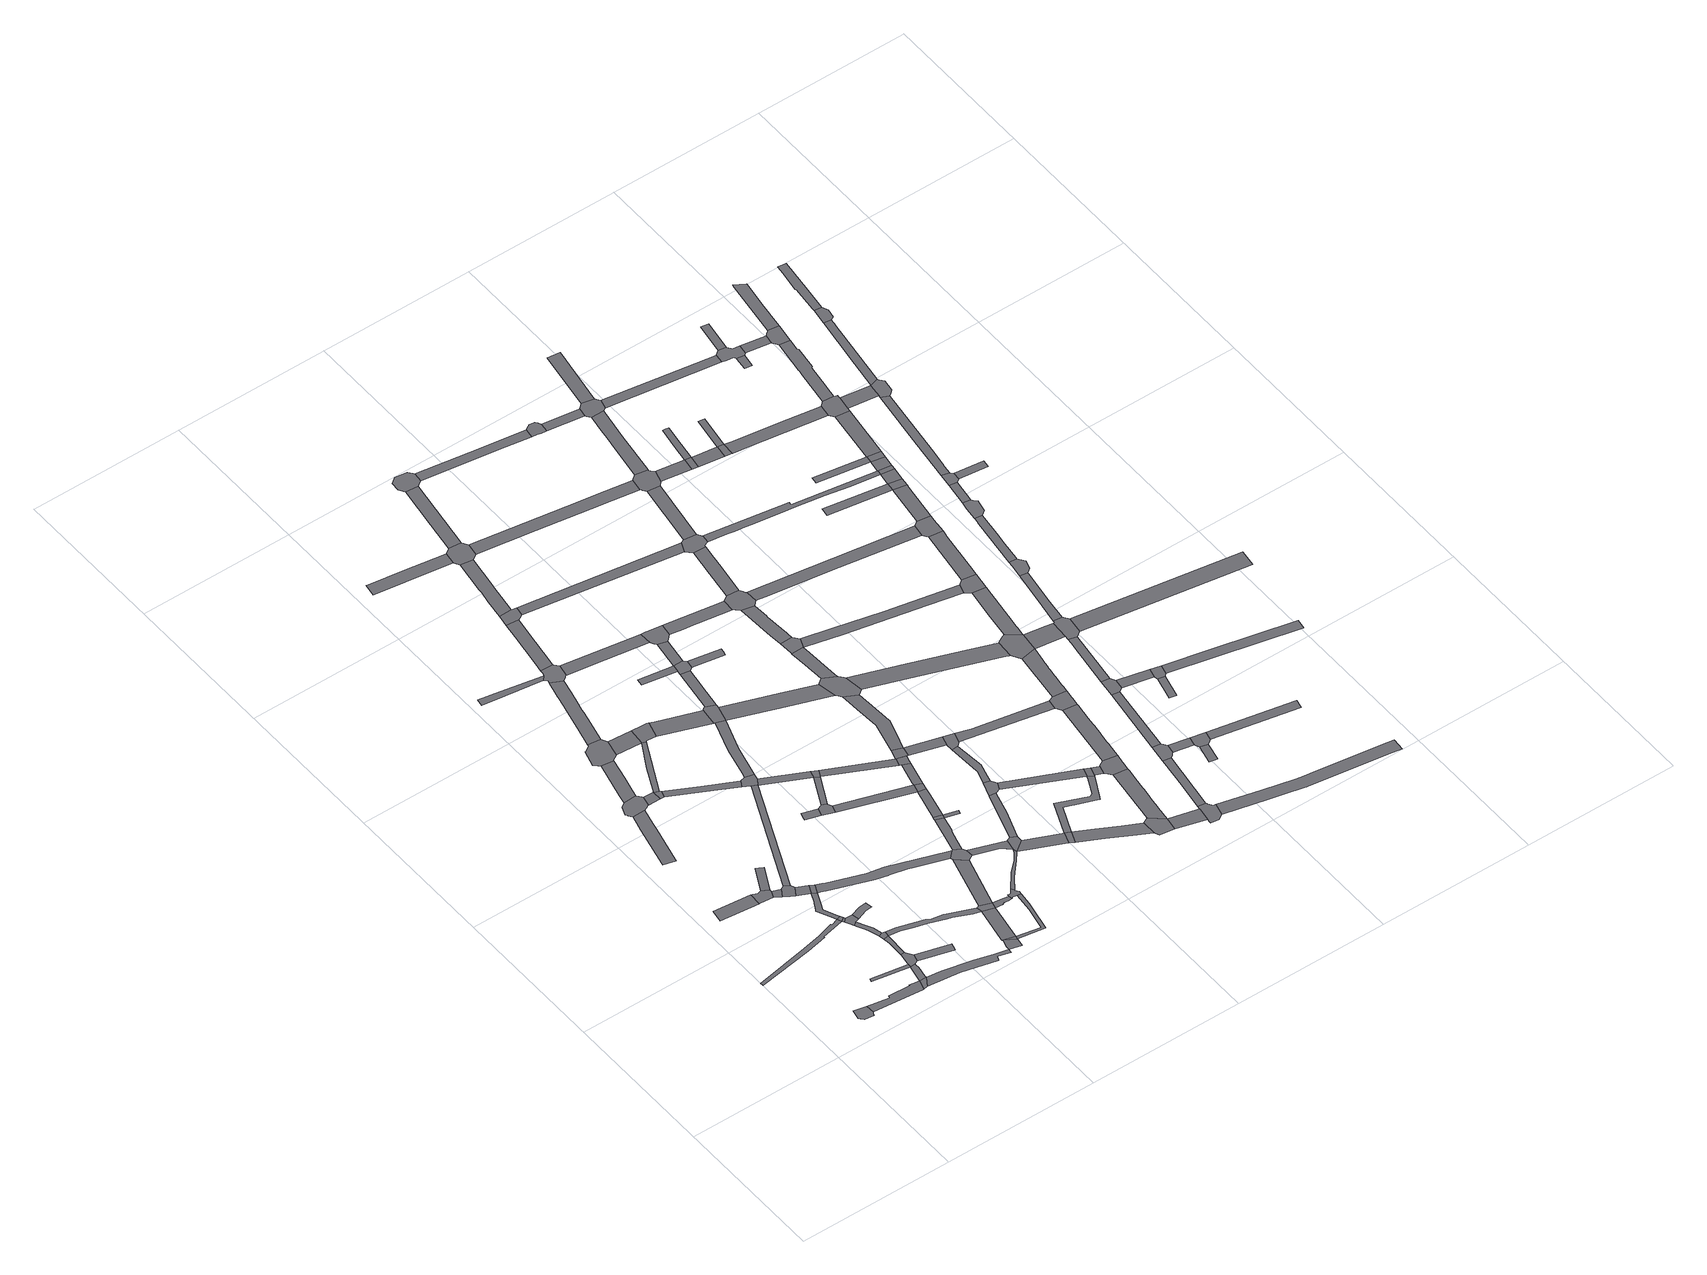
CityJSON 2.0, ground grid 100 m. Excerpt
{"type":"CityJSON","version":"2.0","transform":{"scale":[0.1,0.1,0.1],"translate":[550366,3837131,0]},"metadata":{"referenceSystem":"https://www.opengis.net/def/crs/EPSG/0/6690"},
"CityObjects":{
"road1":{"type":"Road","geometry":[{"type":"MultiSurface","lod":"1","boundaries":[[[0,1,2,3,4,5,6,7,8]]]}]},
"road2":{"type":"Road","attributes":{"RoadStructureAttribute.sectionType":"1"},"geometry":[{"type":"MultiSurface","lod":"1","boundaries":[[[9,10,11,12,13,14,15,16,17,18,19]]]}]},
"road3":{"type":"Road","attributes":{"RoadStructureAttribute.sectionType":"1"},"geometry":[{"type":"MultiSurface","lod":"1","boundaries":[[[20,21,22,23,8,7,24,25,26]]]}]},
"road4":{"type":"Road","attributes":{"RoadStructureAttribute.sectionType":"1"},"geometry":[{"type":"MultiSurface","lod":"1","boundaries":[[[27,28,29,30]]]}]},
"road5":{"type":"Road","geometry":[{"type":"MultiSurface","lod":"1","boundaries":[[[31,32,33,34,35,36]]]}]},
"road6":{"type":"Road","geometry":[{"type":"MultiSurface","lod":"1","boundaries":[[[26,25,37,38]]]}]},
"road7":{"type":"Road","attributes":{"RoadStructureAttribute.sectionType":"1"},"geometry":[{"type":"MultiSurface","lod":"1","boundaries":[[[39,40,41,42,43,44,45,46,47,48,49,50]]]}]},
"road8":{"type":"Road","geometry":[{"type":"MultiSurface","lod":"1","boundaries":[[[51,52,53,30,29,54,55,56,57,58]]]}]},
"road9":{"type":"Road","attributes":{"RoadStructureAttribute.sectionType":"1"},"geometry":[{"type":"MultiSurface","lod":"1","boundaries":[[[59,60,61,62,63,64,35,65,66,26,38]]]}]},
"road10":{"type":"Road","attributes":{"RoadStructureAttribute.sectionType":"1"},"geometry":[{"type":"MultiSurface","lod":"1","boundaries":[[[67,56,55,68,69]]]}]},
"road11":{"type":"Road","geometry":[{"type":"MultiSurface","lod":"1","boundaries":[[[70,71,72,73,74,75,76,36,35,64,77,78,79]]]}]},
"road12":{"type":"Road","geometry":[{"type":"MultiSurface","lod":"1","boundaries":[[[80,81,82,58,57]]]}]},
"road13":{"type":"Road","geometry":[{"type":"MultiSurface","lod":"1","boundaries":[[[83,84,85,69,68,86,87,88,89,90,91]]]}]},
"road14":{"type":"Road","geometry":[{"type":"MultiSurface","lod":"1","boundaries":[[[92,9,19,93]]]}]},
"road15":{"type":"Road","attributes":{"RoadStructureAttribute.sectionType":"1"},"geometry":[{"type":"MultiSurface","lod":"1","boundaries":[[[93,19,94,95]]]}]},
"road16":{"type":"Road","attributes":{"RoadStructureAttribute.sectionType":"1"},"geometry":[{"type":"MultiSurface","lod":"1","boundaries":[[[96,97,98,73,72]]]}]},
"road17":{"type":"Road","attributes":{"RoadStructureAttribute.sectionType":"1"},"geometry":[{"type":"MultiSurface","lod":"1","boundaries":[[[99,100,101,102,103,104,105,106,107,9,92,108,109,110,111,112,113,114,115,116]]]}]},
"road18":{"type":"Road","geometry":[{"type":"MultiSurface","lod":"1","boundaries":[[[117,118,119,120,121,122,123,43,42,124,125,126]]]}]},
"road19":{"type":"Road","geometry":[{"type":"MultiSurface","lod":"1","boundaries":[[[95,94,127,128,129,130,131]]]}]},
"road20":{"type":"Road","attributes":{"RoadStructureAttribute.sectionType":"1"},"geometry":[{"type":"MultiSurface","lod":"1","boundaries":[[[132,133,134,129,128,135,136,137,138,139]]]}]},
"road21":{"type":"Road","geometry":[{"type":"MultiSurface","lod":"1","boundaries":[[[139,138,140,97,96,141]]]}]},
"road22":{"type":"Road","attributes":{"RoadStructureAttribute.sectionType":"1"},"geometry":[{"type":"MultiSurface","lod":"1","boundaries":[[[142,88,87,143,99,144]]]}]},
"road23":{"type":"Road","geometry":[{"type":"MultiSurface","lod":"1","boundaries":[[[144,99,116,145]]]}]},
"road24":{"type":"Road","geometry":[{"type":"MultiSurface","lod":"1","boundaries":[[[146,147,148,79,78]]]}]},
"road25":{"type":"Road","attributes":{"RoadStructureAttribute.sectionType":"1"},"geometry":[{"type":"MultiSurface","lod":"1","boundaries":[[[149,150,151,38,37,152,153,154,155,156,157,158]]]}]},
"road26":{"type":"Road","geometry":[{"type":"MultiSurface","lod":"1","boundaries":[[[159,160,161,162,131,130]]]}]},
"road27":{"type":"Road","attributes":{"RoadStructureAttribute.sectionType":"1"},"geometry":[{"type":"MultiSurface","lod":"1","boundaries":[[[126,125,163,164,165]]]}]},
"road28":{"type":"Road","attributes":{"RoadStructureAttribute.sectionType":"1"},"geometry":[{"type":"MultiSurface","lod":"1","boundaries":[[[166,167,119,118,168,169,170,171]]]}]},
"road29":{"type":"Road","geometry":[{"type":"MultiSurface","lod":"1","boundaries":[[[165,164,172,173,174,175]]]}]},
"road30":{"type":"Road","geometry":[{"type":"MultiSurface","lod":"1","boundaries":[[[176,177,178,179,180,181,166,171,182,183,184,185,186,187]]]}]},
"road31":{"type":"Road","attributes":{"RoadStructureAttribute.sectionType":"1"},"geometry":[{"type":"MultiSurface","lod":"1","boundaries":[[[188,189,190,191,192,141,96,193,194,195,196,197,198,199,200,201]]]}]},
"road32":{"type":"Road","attributes":{"RoadStructureAttribute.sectionType":"1"},"geometry":[{"type":"MultiSurface","lod":"1","boundaries":[[[202,83,91,203]]]}]},
"road33":{"type":"Road","attributes":{"RoadStructureAttribute.sectionType":"1"},"geometry":[{"type":"MultiSurface","lod":"1","boundaries":[[[204,205,175,174,206]]]}]},
"road34":{"type":"Road","attributes":{"RoadStructureAttribute.sectionType":"1"},"geometry":[{"type":"MultiSurface","lod":"1","boundaries":[[[207,208,209,210,211,212,213]]]}]},
"road35":{"type":"Road","attributes":{"RoadStructureAttribute.sectionType":"1"},"geometry":[{"type":"MultiSurface","lod":"1","boundaries":[[[214,173,172,215,216,217]]]}]},
"road36":{"type":"Road","attributes":{"RoadStructureAttribute.sectionType":"1"},"geometry":[{"type":"MultiSurface","lod":"1","boundaries":[[[185,184,218,204,219]]]}]},
"road37":{"type":"Road","attributes":{"RoadStructureAttribute.sectionType":"1"},"geometry":[{"type":"MultiSurface","lod":"1","boundaries":[[[220,221,222,223,158,224,225,226]]]}]},
"road38":{"type":"Road","attributes":{"RoadStructureAttribute.sectionType":"1"},"geometry":[{"type":"MultiSurface","lod":"1","boundaries":[[[227,228,229,230,231,232,176,187,233,234,235,236,237,238]]]}]},
"road39":{"type":"Road","geometry":[{"type":"MultiSurface","lod":"1","boundaries":[[[220,226,239]]]}]},
"road40":{"type":"Road","attributes":{"RoadStructureAttribute.sectionType":"1"},"geometry":[{"type":"MultiSurface","lod":"1","boundaries":[[[240,241,242,243,244,145,116,245,246,247,248,249,250,251,252,253,254,255]]]}]},
"road41":{"type":"Road","attributes":{"RoadStructureAttribute.sectionType":"1"},"geometry":[{"type":"MultiSurface","lod":"1","boundaries":[[[200,256,257,258,220,239,259,260,261,262]]]}]},
"road42":{"type":"Road","geometry":[{"type":"MultiSurface","lod":"1","boundaries":[[[263,264,219,204,206,265,266,267,268]]]}]},
"road43":{"type":"Road","geometry":[{"type":"MultiSurface","lod":"1","boundaries":[[[269,270,201,200,262,271]]]}]},
"road44":{"type":"Road","geometry":[{"type":"MultiSurface","lod":"1","boundaries":[[[272,217,216,273,202,203,274,275,276]]]}]},
"road45":{"type":"Road","geometry":[{"type":"MultiSurface","lod":"1","boundaries":[[[277,278,279,280,281]]]}]},
"road46":{"type":"Road","geometry":[{"type":"MultiSurface","lod":"1","boundaries":[[[282,283,284,213,212,285,286,287,227,238,288,289,290,291,292,293,294]]]}]},
"road47":{"type":"Road","attributes":{"RoadStructureAttribute.sectionType":"1"},"geometry":[{"type":"MultiSurface","lod":"1","boundaries":[[[295,296,297,239,226,298,299,300,301]]]}]},
"road48":{"type":"Road","geometry":[{"type":"MultiSurface","lod":"1","boundaries":[[[302,303,281,280,304,305,306,307]]]}]},
"road49":{"type":"Road","attributes":{"RoadStructureAttribute.sectionType":"1"},"geometry":[{"type":"MultiSurface","lod":"1","boundaries":[[[308,271,262,309,310,311,312,313,314,315,316,317]]]}]},
"road50":{"type":"Road","attributes":{"RoadStructureAttribute.sectionType":"1"},"geometry":[{"type":"MultiSurface","lod":"1","boundaries":[[[318,319,320,269,271,321]]]}]},
"road51":{"type":"Road","attributes":{"RoadStructureAttribute.sectionType":"1"},"geometry":[{"type":"MultiSurface","lod":"1","boundaries":[[[322,323,324,282,294,325,326]]]}]},
"road52":{"type":"Road","attributes":{"RoadStructureAttribute.sectionType":"1"},"geometry":[{"type":"MultiSurface","lod":"1","boundaries":[[[327,268,267,328,329]]]}]},
"road53":{"type":"Road","attributes":{"RoadStructureAttribute.sectionType":"1"},"geometry":[{"type":"MultiSurface","lod":"1","boundaries":[[[275,274,330,331]]]}]},
"road54":{"type":"Road","attributes":{"RoadStructureAttribute.sectionType":"1"},"geometry":[{"type":"MultiSurface","lod":"1","boundaries":[[[332,333,334,272,276,335,336]]]}]},
"road55":{"type":"Road","geometry":[{"type":"MultiSurface","lod":"1","boundaries":[[[337,338,339,340,341,317,316,342,343,295,301,344,345,346]]]}]},
"road56":{"type":"Road","attributes":{"RoadStructureAttribute.sectionType":"1"},"geometry":[{"type":"MultiSurface","lod":"1","boundaries":[[[330,302,307,347]]]}]},
"road57":{"type":"Road","attributes":{"RoadStructureAttribute.sectionType":"1"},"geometry":[{"type":"MultiSurface","lod":"1","boundaries":[[[348,349,350,351,352,353,354,355]]]}]},
"road58":{"type":"Road","geometry":[{"type":"MultiSurface","lod":"1","boundaries":[[[356,357,358,255,254,318,321,359,360,361,362]]]}]},
"road59":{"type":"Road","geometry":[{"type":"MultiSurface","lod":"1","boundaries":[[[363,322,326,364,365,366,367,368]]]}]},
"road60":{"type":"Road","geometry":[{"type":"MultiSurface","lod":"1","boundaries":[[[331,330,347,369]]]}]},
"road61":{"type":"Road","attributes":{"RoadStructureAttribute.sectionType":"1"},"geometry":[{"type":"MultiSurface","lod":"1","boundaries":[[[305,304,370,371]]]}]},
"road62":{"type":"Road","geometry":[{"type":"MultiSurface","lod":"1","boundaries":[[[372,373,374,329,328,332,336,375,376,377]]]}]},
"road63":{"type":"Road","attributes":{"RoadStructureAttribute.sectionType":"1"},"geometry":[{"type":"MultiSurface","lod":"1","boundaries":[[[291,290,378,379,380]]]}]},
"road64":{"type":"Road","attributes":{"RoadStructureAttribute.sectionType":"1"},"geometry":[{"type":"MultiSurface","lod":"1","boundaries":[[[381,382,383,384,385,386,387,337,346,388,389,390,391,392]]]}]},
"road65":{"type":"Road","attributes":{"RoadStructureAttribute.sectionType":"1"},"geometry":[{"type":"MultiSurface","lod":"1","boundaries":[[[393,394,395,356,362,396,397,398,399,400]]]}]},
"road66":{"type":"Road","attributes":{"RoadStructureAttribute.sectionType":"1"},"geometry":[{"type":"MultiSurface","lod":"1","boundaries":[[[401,402,403,404,405,363,368,406,407,408,409,410]]]}]},
"road67":{"type":"Road","geometry":[{"type":"MultiSurface","lod":"1","boundaries":[[[411,412,413,414,415]]]}]},
"road68":{"type":"Road","attributes":{"RoadStructureAttribute.sectionType":"1"},"geometry":[{"type":"MultiSurface","lod":"1","boundaries":[[[416,361,360,417,381,418]]]}]},
"road69":{"type":"Road","geometry":[{"type":"MultiSurface","lod":"1","boundaries":[[[419,420,393,400,421]]]}]},
"road70":{"type":"Road","attributes":{"RoadStructureAttribute.sectionType":"1"},"geometry":[{"type":"MultiSurface","lod":"1","boundaries":[[[422,372,377,423,424,425]]]}]},
"road71":{"type":"Road","attributes":{"RoadStructureAttribute.sectionType":"1"},"geometry":[{"type":"MultiSurface","lod":"1","boundaries":[[[369,347,426,427,428]]]}]},
"road72":{"type":"Road","attributes":{"RoadStructureAttribute.sectionType":"1"},"geometry":[{"type":"MultiSurface","lod":"1","boundaries":[[[370,419,421,429,430]]]}]},
"road73":{"type":"Road","geometry":[{"type":"MultiSurface","lod":"1","boundaries":[[[431,432,421,400]]]}]},
"road74":{"type":"Road","geometry":[{"type":"MultiSurface","lod":"1","boundaries":[[[433,434,355,354,401,410,435,436,437]]]}]},
"road75":{"type":"Road","geometry":[{"type":"MultiSurface","lod":"1","boundaries":[[[438,418,381,392,439,440]]]}]},
"road76":{"type":"Road","geometry":[{"type":"MultiSurface","lod":"1","boundaries":[[[441,415,414,422,425,442,443]]]}]},
"road77":{"type":"Road","geometry":[{"type":"MultiSurface","lod":"1","boundaries":[[[371,370,430,444]]]}]},
"road78":{"type":"Road","attributes":{"RoadStructureAttribute.sectionType":"1"},"geometry":[{"type":"MultiSurface","lod":"1","boundaries":[[[445,415,441,446]]]}]},
"road79":{"type":"Road","attributes":{"RoadStructureAttribute.sectionType":"1"},"geometry":[{"type":"MultiSurface","lod":"1","boundaries":[[[447,448,439,392,449,450,451,452,453,454]]]}]},
"road80":{"type":"Road","attributes":{"RoadStructureAttribute.sectionType":"1"},"geometry":[{"type":"MultiSurface","lod":"1","boundaries":[[[455,456,375,336,457,458,459]]]}]},
"road81":{"type":"Road","attributes":{"RoadStructureAttribute.sectionType":"1"},"geometry":[{"type":"MultiSurface","lod":"1","boundaries":[[[460,461,371,444,462]]]}]},
"road82":{"type":"Road","geometry":[{"type":"MultiSurface","lod":"1","boundaries":[[[463,464,380,379,465,466,445,446,467,468,469]]]}]},
"road83":{"type":"Road","attributes":{"RoadStructureAttribute.sectionType":"1"},"geometry":[{"type":"MultiSurface","lod":"1","boundaries":[[[470,471,433,437,472]]]}]},
"road84":{"type":"Road","attributes":{"RoadStructureAttribute.sectionType":"1"},"geometry":[{"type":"MultiSurface","lod":"1","boundaries":[[[473,438,440,474,475,476]]]}]},
"road85":{"type":"Road","geometry":[{"type":"MultiSurface","lod":"1","boundaries":[[[477,478,479,443,442]]]}]},
"road86":{"type":"Road","geometry":[{"type":"MultiSurface","lod":"1","boundaries":[[[428,427,460,462,480,481]]]}]},
"road87":{"type":"Road","attributes":{"RoadStructureAttribute.sectionType":"1"},"geometry":[{"type":"MultiSurface","lod":"1","boundaries":[[[428,481,482]]]}]},
"road88":{"type":"Road","geometry":[{"type":"MultiSurface","lod":"1","boundaries":[[[483,428,482,484,485]]]}]},
"road89":{"type":"Road","geometry":[{"type":"MultiSurface","lod":"1","boundaries":[[[454,453,486,487,488,489]]]}]},
"road90":{"type":"Road","geometry":[{"type":"MultiSurface","lod":"1","boundaries":[[[490,491,492,493,494,470,472,495,496,497,498,499]]]}]},
"road91":{"type":"Road","geometry":[{"type":"MultiSurface","lod":"1","boundaries":[[[500,473,476,501,502,503]]]}]},
"road92":{"type":"Road","attributes":{"RoadStructureAttribute.sectionType":"1"},"geometry":[{"type":"MultiSurface","lod":"1","boundaries":[[[367,366,504,505]]]}]},
"road93":{"type":"Road","attributes":{"RoadStructureAttribute.sectionType":"1"},"geometry":[{"type":"MultiSurface","lod":"1","boundaries":[[[506,507,508,509,510,511,483,485,512,513,514,515,516,517,518]]]}]},
"road94":{"type":"Road","attributes":{"RoadStructureAttribute.sectionType":"1"},"geometry":[{"type":"MultiSurface","lod":"1","boundaries":[[[485,484,519,520]]]}]},
"road95":{"type":"Road","attributes":{"RoadStructureAttribute.sectionType":"1"},"geometry":[{"type":"MultiSurface","lod":"1","boundaries":[[[521,522,523,524,525,526,527,528,529,530,500,503]]]}]},
"road96":{"type":"Road","attributes":{"RoadStructureAttribute.sectionType":"1"},"geometry":[{"type":"MultiSurface","lod":"1","boundaries":[[[531,469,468,532,533,534,535,536,537,538,539]]]}]},
"road97":{"type":"Road","attributes":{"RoadStructureAttribute.sectionType":"1"},"geometry":[{"type":"MultiSurface","lod":"1","boundaries":[[[540,541,488,487,542,543,544,545]]]}]},
"road98":{"type":"Road","geometry":[{"type":"MultiSurface","lod":"1","boundaries":[[[546,547,459,458,548,506,518,549,550,551,552,553]]]}]},
"road99":{"type":"Road","geometry":[{"type":"MultiSurface","lod":"1","boundaries":[[[520,519,526,525,554,555,556,557]]]}]},
"road100":{"type":"Road","attributes":{"RoadStructureAttribute.sectionType":"1"},"geometry":[{"type":"MultiSurface","lod":"1","boundaries":[[[558,559,560,561,562,563,564,565,566,454,489,567,568,569,570,571,572,573,574]]]}]},
"road101":{"type":"Road","attributes":{"RoadStructureAttribute.sectionType":"1"},"geometry":[{"type":"MultiSurface","lod":"1","boundaries":[[[575,576,577,578,579,546,553]]]}]},
"road102":{"type":"Road","attributes":{"RoadStructureAttribute.sectionType":"1"},"geometry":[{"type":"MultiSurface","lod":"1","boundaries":[[[502,501,580,558,581]]]}]},
"road103":{"type":"Road","geometry":[{"type":"MultiSurface","lod":"1","boundaries":[[[582,583,584,578,577,585]]]}]},
"road104":{"type":"Road","attributes":{"RoadStructureAttribute.sectionType":"1"},"geometry":[{"type":"MultiSurface","lod":"1","boundaries":[[[586,587,436,435,588,589,590,591,592]]]}]},
"road105":{"type":"Road","attributes":{"RoadStructureAttribute.sectionType":"1"},"geometry":[{"type":"MultiSurface","lod":"1","boundaries":[[[593,594,583,582,595,596,597,598,599,600]]]}]},
"road106":{"type":"Road","geometry":[{"type":"MultiSurface","lod":"1","boundaries":[[[601,602,603,545,544,604,605,606]]]}]},
"road107":{"type":"Road","geometry":[{"type":"MultiSurface","lod":"1","boundaries":[[[607,539,538,608,609,593,600,610,611,612,613,614,615,616,617]]]}]},
"road108":{"type":"Road","attributes":{"RoadStructureAttribute.sectionType":"1"},"geometry":[{"type":"MultiSurface","lod":"1","boundaries":[[[618,497,496,619,620,621]]]}]},
"road109":{"type":"Road","geometry":[{"type":"MultiSurface","lod":"1","boundaries":[[[581,558,574,622,623]]]}]},
"road110":{"type":"Road","attributes":{"RoadStructureAttribute.sectionType":"1"},"geometry":[{"type":"MultiSurface","lod":"1","boundaries":[[[624,601,606,625,626,627,628,629,630,631,632,633,634]]]}]},
"road111":{"type":"Road","attributes":{"RoadStructureAttribute.sectionType":"1"},"geometry":[{"type":"MultiSurface","lod":"1","boundaries":[[[635,636,607,617,637,638,639]]]}]},
"road112":{"type":"Road","attributes":{"RoadStructureAttribute.sectionType":"7"},"geometry":[{"type":"MultiSurface","lod":"1","boundaries":[[[640,606,605,641,642]]]}]},
"road113":{"type":"Road","attributes":{"RoadStructureAttribute.sectionType":"1"},"geometry":[{"type":"MultiSurface","lod":"1","boundaries":[[[623,622,643,644,645]]]}]},
"road114":{"type":"Road","attributes":{"RoadStructureAttribute.sectionType":"1"},"geometry":[{"type":"MultiSurface","lod":"1","boundaries":[[[646,557,556,647,648]]]}]},
"road115":{"type":"Road","geometry":[{"type":"MultiSurface","lod":"1","boundaries":[[[649,650,645,644,651,652,624,634,653,654,655,656,657]]]}]},
"road116":{"type":"Road","geometry":[{"type":"MultiSurface","lod":"1","boundaries":[[[658,659,660,505,504,661,662,635,639,663,664,665,666,667,668,669,670,671]]]}]},
"road117":{"type":"Road","attributes":{"RoadStructureAttribute.sectionType":"1"},"geometry":[{"type":"MultiSurface","lod":"1","boundaries":[[[672,673,551,550,674,675,676,677,678]]]}]},
"road118":{"type":"Road","geometry":[{"type":"MultiSurface","lod":"1","boundaries":[[[679,642,641,680,681,682,683,684,685,686,687,688,689,690]]]}]},
"road119":{"type":"Road","attributes":{"RoadStructureAttribute.sectionType":"1"},"geometry":[{"type":"MultiSurface","lod":"1","boundaries":[[[691,692,658,671,693,694]]]}]},
"road120":{"type":"Road","attributes":{"RoadStructureAttribute.sectionType":"1"},"geometry":[{"type":"MultiSurface","lod":"1","boundaries":[[[695,696,649,657,697,698,699,700,701,702,703,704,705,706,707,708,709]]]}]},
"road121":{"type":"Road","attributes":{"RoadStructureAttribute.sectionType":"1"},"geometry":[{"type":"MultiSurface","lod":"1","boundaries":[[[710,711,712,679,690,713]]]}]},
"road122":{"type":"Road","attributes":{"RoadStructureAttribute.sectionType":"1"},"geometry":[{"type":"MultiSurface","lod":"1","boundaries":[[[714,715,716,585,577,717,718,719,720,721]]]}]},
"road123":{"type":"Road","geometry":[{"type":"MultiSurface","lod":"1","boundaries":[[[722,723,724,621,620,725,726,727,728,729,730]]]}]},
"road124":{"type":"Road","geometry":[{"type":"MultiSurface","lod":"1","boundaries":[[[731,732,733,648,647,734,735,695,709,736,737,738,739,740]]]}]},
"road125":{"type":"Road","geometry":[{"type":"MultiSurface","lod":"1","boundaries":[[[741,592,591,742,743,691,694,744,745,746,747,748]]]}]},
"road126":{"type":"Road","geometry":[{"type":"MultiSurface","lod":"1","boundaries":[[[749,710,713,750,751,752,753,754]]]}]},
"road127":{"type":"Road","attributes":{"RoadStructureAttribute.sectionType":"1"},"geometry":[{"type":"MultiSurface","lod":"1","boundaries":[[[755,613,612,756,757,758,759]]]}]},
"road128":{"type":"Road","attributes":{"RoadStructureAttribute.sectionType":"1"},"geometry":[{"type":"MultiSurface","lod":"1","boundaries":[[[760,761,762,763,764,765,766,767,768,769,770,771,772,731,740]]]}]},
"road129":{"type":"Road","attributes":{"RoadStructureAttribute.sectionType":"1"},"geometry":[{"type":"MultiSurface","lod":"1","boundaries":[[[753,752,773,774]]]}]},
"road130":{"type":"Road","attributes":{"RoadStructureAttribute.sectionType":"1"},"geometry":[{"type":"MultiSurface","lod":"1","boundaries":[[[728,727,775,776]]]}]},
"road131":{"type":"Road","attributes":{"RoadStructureAttribute.sectionType":"1"},"geometry":[{"type":"MultiSurface","lod":"1","boundaries":[[[777,749,754,778,779]]]}]},
"road132":{"type":"Road","attributes":{"RoadStructureAttribute.sectionType":"1"},"geometry":[{"type":"MultiSurface","lod":"1","boundaries":[[[780,781,782,783,741,748,784,785,786,787]]]}]},
"road133":{"type":"Road","geometry":[{"type":"MultiSurface","lod":"1","boundaries":[[[788,789,790,791,792]]]}]},
"road134":{"type":"Road","attributes":{"RoadStructureAttribute.sectionType":"1"},"geometry":[{"type":"MultiSurface","lod":"1","boundaries":[[[745,744,793,794]]]}]},
"road135":{"type":"Road","geometry":[{"type":"MultiSurface","lod":"1","boundaries":[[[795,796,797,678,677,798,772,771,799]]]}]},
"road136":{"type":"Road","geometry":[{"type":"MultiSurface","lod":"1","boundaries":[[[774,773,788,792,800,801,802,803]]]}]},
"road137":{"type":"Road","geometry":[{"type":"MultiSurface","lod":"1","boundaries":[[[804,777,779,805,806,807]]]}]},
"road138":{"type":"Road","geometry":[{"type":"MultiSurface","lod":"1","boundaries":[[[794,793,808,809]]]}]},
"road139":{"type":"Road","geometry":[{"type":"MultiSurface","lod":"1","boundaries":[[[810,811,776,775,812,780,787,813,814,815,816,817]]]}]},
"road140":{"type":"Road","attributes":{"RoadStructureAttribute.sectionType":"1"},"geometry":[{"type":"MultiSurface","lod":"1","boundaries":[[[818,819,820,668,667,821,822,823,824,825,826,827,828,829,830]]]}]},
"road141":{"type":"Road","attributes":{"RoadStructureAttribute.sectionType":"1"},"geometry":[{"type":"MultiSurface","lod":"1","boundaries":[[[831,832,833,834,835,836,686,685,837,838,839,840,841,842,843,844,845]]]}]},
"road142":{"type":"Road","attributes":{"RoadStructureAttribute.sectionType":"1"},"geometry":[{"type":"MultiSurface","lod":"1","boundaries":[[[846,847,848,849,850,795,799,851,852,853,854,855,856]]]}]},
"road143":{"type":"Road","attributes":{"RoadStructureAttribute.sectionType":"1"},"geometry":[{"type":"MultiSurface","lod":"1","boundaries":[[[857,858,859,860,861,794,809]]]}]},
"road144":{"type":"Road","attributes":{"RoadStructureAttribute.sectionType":"7"},"geometry":[{"type":"MultiSurface","lod":"1","boundaries":[[[862,799,771,863,864,865,866]]]}]},
"road145":{"type":"Road","attributes":{"RoadStructureAttribute.sectionType":"1"},"geometry":[{"type":"MultiSurface","lod":"1","boundaries":[[[867,868,869,804,807,870]]]}]},
"road146":{"type":"Road","attributes":{"RoadStructureAttribute.sectionType":"1"},"geometry":[{"type":"MultiSurface","lod":"1","boundaries":[[[871,809,808,872,873]]]}]},
"road147":{"type":"Road","attributes":{"RoadStructureAttribute.sectionType":"1"},"geometry":[{"type":"MultiSurface","lod":"1","boundaries":[[[806,805,874,875]]]}]},
"road148":{"type":"Road","attributes":{"RoadStructureAttribute.sectionType":"1"},"geometry":[{"type":"MultiSurface","lod":"1","boundaries":[[[876,810,817,877,878]]]}]},
"road149":{"type":"Road","geometry":[{"type":"MultiSurface","lod":"1","boundaries":[[[879,880,881,721,720,882,846,856,883]]]}]},
"road150":{"type":"Road","geometry":[{"type":"MultiSurface","lod":"1","boundaries":[[[884,885,886,887]]]}]},
"road151":{"type":"Road","geometry":[{"type":"MultiSurface","lod":"1","boundaries":[[[873,872,888,889]]]}]},
"road152":{"type":"Road","geometry":[{"type":"MultiSurface","lod":"1","boundaries":[[[890,891,892,866,865,893,894,867,870,895,896,897,898,899,900,901]]]}]},
"road153":{"type":"Road","geometry":[{"type":"MultiSurface","lod":"1","boundaries":[[[875,874,884,887,902,903]]]}]},
"road154":{"type":"Road","attributes":{"RoadStructureAttribute.sectionType":"1"},"geometry":[{"type":"MultiSurface","lod":"1","boundaries":[[[803,802,904,905]]]}]},
"road155":{"type":"Road","geometry":[{"type":"MultiSurface","lod":"1","boundaries":[[[906,907,908,909,910,873,889]]]}]},
"road156":{"type":"Road","attributes":{"RoadStructureAttribute.sectionType":"1"},"geometry":[{"type":"MultiSurface","lod":"1","boundaries":[[[911,879,883,912,913,914,915]]]}]},
"road157":{"type":"Road","attributes":{"RoadStructureAttribute.sectionType":"1"},"geometry":[{"type":"MultiSurface","lod":"1","boundaries":[[[916,917,890,901,918,919,920]]]}]},
"road158":{"type":"Road","attributes":{"RoadStructureAttribute.sectionType":"1"},"geometry":[{"type":"MultiSurface","lod":"1","boundaries":[[[921,922,923,924]]]}]},
"road159":{"type":"Road","geometry":[{"type":"MultiSurface","lod":"1","boundaries":[[[925,759,758,911,915,926,927,928]]]}]},
"road160":{"type":"Road","attributes":{"RoadStructureAttribute.sectionType":"1"},"geometry":[{"type":"MultiSurface","lod":"1","boundaries":[[[814,813,929,930,931,932]]]}]},
"road161":{"type":"Road","geometry":[{"type":"MultiSurface","lod":"1","boundaries":[[[933,934,916,920,935,936,937,938,939]]]}]},
"road162":{"type":"Road","attributes":{"RoadStructureAttribute.sectionType":"1"},"geometry":[{"type":"MultiSurface","lod":"1","boundaries":[[[940,941,942,943]]]}]},
"road163":{"type":"Road","attributes":{"RoadStructureAttribute.sectionType":"1"},"geometry":[{"type":"MultiSurface","lod":"1","boundaries":[[[923,925,928,944,945]]]}]},
"road164":{"type":"Road","attributes":{"RoadStructureAttribute.sectionType":"1"},"geometry":[{"type":"MultiSurface","lod":"1","boundaries":[[[946,947,948,889,888,949,950,951,952,953]]]}]},
"road165":{"type":"Road","attributes":{"RoadStructureAttribute.sectionType":"1"},"geometry":[{"type":"MultiSurface","lod":"1","boundaries":[[[954,955,956,933,939,957,958,959,960]]]}]},
"road166":{"type":"Road","geometry":[{"type":"MultiSurface","lod":"1","boundaries":[[[924,923,945,961]]]}]},
"road167":{"type":"Road","attributes":{"RoadStructureAttribute.sectionType":"1"},"geometry":[{"type":"MultiSurface","lod":"1","boundaries":[[[829,924,961,962]]]}]},
"road168":{"type":"Road","geometry":[{"type":"MultiSurface","lod":"1","boundaries":[[[830,829,962,963]]]}]},
"road169":{"type":"Road","attributes":{"RoadStructureAttribute.sectionType":"1"},"geometry":[{"type":"MultiSurface","lod":"1","boundaries":[[[942,964,830,963,965,966]]]}]},
"road170":{"type":"Road","attributes":{"RoadStructureAttribute.sectionType":"1"},"geometry":[{"type":"MultiSurface","lod":"1","boundaries":[[[967,903,902,968,969,970]]]}]},
"road171":{"type":"Road","geometry":[{"type":"MultiSurface","lod":"1","boundaries":[[[943,942,966,971]]]}]},
"road172":{"type":"Road","geometry":[{"type":"MultiSurface","lod":"1","boundaries":[[[972,973,954,960,974,975,976,977,978]]]}]},
"road173":{"type":"Road","attributes":{"RoadStructureAttribute.sectionType":"1"},"geometry":[{"type":"MultiSurface","lod":"1","boundaries":[[[979,972,978,980]]]}]},
"road174":{"type":"Road","attributes":{"RoadStructureAttribute.sectionType":"1"},"geometry":[{"type":"MultiSurface","lod":"1","boundaries":[[[981,943,971,982]]]}]},
"road175":{"type":"Road","attributes":{"RoadStructureAttribute.sectionType":"1"},"geometry":[{"type":"MultiSurface","lod":"1","boundaries":[[[898,897,983,984]]]}]},
"road176":{"type":"Road","geometry":[{"type":"MultiSurface","lod":"1","boundaries":[[[985,979,980,986,987,988]]]}]},
"road177":{"type":"Road","geometry":[{"type":"MultiSurface","lod":"1","boundaries":[[[989,990,991,992,993,994]]]}]},
"road178":{"type":"Road","geometry":[{"type":"MultiSurface","lod":"1","boundaries":[[[995,932,931,996,997,998,989,994,999,1000,1001,1002]]]}]},
"road179":{"type":"Road","geometry":[{"type":"MultiSurface","lod":"1","boundaries":[[[1003,953,952,1004,981,982,1005,1006,1007,1008,1009,1010]]]}]},
"road180":{"type":"Road","geometry":[{"type":"MultiSurface","lod":"1","boundaries":[[[1011,1012,1013,995,1002]]]}]},
"road181":{"type":"Road","geometry":[{"type":"MultiSurface","lod":"1","boundaries":[[[1014,1015,1016,987,986]]]}]},
"road182":{"type":"Road","attributes":{"RoadStructureAttribute.sectionType":"1"},"geometry":[{"type":"MultiSurface","lod":"1","boundaries":[[[1017,1018,985,988,1019,1020,1021,1022]]]}]},
"road183":{"type":"Road","attributes":{"RoadStructureAttribute.sectionType":"1"},"geometry":[{"type":"MultiSurface","lod":"1","boundaries":[[[1000,999,1023,1024]]]}]},
"road184":{"type":"Road","attributes":{"RoadStructureAttribute.sectionType":"1"},"geometry":[{"type":"MultiSurface","lod":"1","boundaries":[[[1025,1026,1027,1028,1003,1010,1029,1030,1031,1032,1033,1034,1035]]]}]},
"road185":{"type":"Road","attributes":{"RoadStructureAttribute.sectionType":"7"},"geometry":[{"type":"MultiSurface","lod":"1","boundaries":[[[1036,1006,1005,1037,1038,1039]]]}]},
"road186":{"type":"Road","geometry":[{"type":"MultiSurface","lod":"1","boundaries":[[[1040,1041,1042,1024,1023,1043,1044,1025,1035,1045]]]}]},
"road187":{"type":"Road","geometry":[{"type":"MultiSurface","lod":"1","boundaries":[[[1046,1047,1048,1039,1038,1017,1022,1049,1050,1051]]]}]},
"road188":{"type":"Road","attributes":{"RoadStructureAttribute.sectionType":"1"},"geometry":[{"type":"MultiSurface","lod":"1","boundaries":[[[1052,1053,1054,1040,1045,1055,1056,1057]]]}]},
"road189":{"type":"Road","attributes":{"RoadStructureAttribute.sectionType":"1"},"geometry":[{"type":"MultiSurface","lod":"1","boundaries":[[[1058,1059,1060,1048,1047,1061,1062,1063,1064]]]}]},
"road190":{"type":"Road","geometry":[{"type":"MultiSurface","lod":"1","boundaries":[[[1065,1066,1058,1064,1067,1068,1069]]]}]},
"road191":{"type":"Road","attributes":{"RoadStructureAttribute.sectionType":"1"},"geometry":[{"type":"MultiSurface","lod":"1","boundaries":[[[1070,1071,1072,1073,1074,1075,1065,1069,1076,1077]]]}]}
},
"vertices":[
[278,232,0],[266,170,0],[276,160,0],[283,152,0],[292,143,0],[352,136,0],[353,147,0],[362,159,0],[360,217,0],
[631,842,0],[584,826,0],[578,833,0],[478,802,0],[352,776,0],[3,708,0],[3,688,0],[361,745,0],[492,773,0],[491,781,0],[642,815,0],
[646,206,0],[645,199,0],[505,208,0],[500,190,0],[682,131,0],[687,131,0],[710,195,0],
[126,1302,0],[111,1222,0],[363,1196,0],[366,1278,0],
[501,371,0],[498,361,0],[494,351,0],[496,351,0],[733,310,0],[736,333,0],
[718,137,0],[754,195,0],
[198,1744,0],[255,1988,0],[266,2038,0],[291,2145,0],[209,2143,0],[184,2038,0],[177,2006,0],[174,1993,0],[121,1762,0],[121,1761,0],[119,1753,0],[195,1732,0],
[405,1261,0],[376,1274,0],[371,1276,0],[364,1196,0],[451,1187,0],[472,1232,0],[471,1245,0],[427,1268,0],
[755,205,0],[759,237,0],[761,245,0],[766,279,0],[767,310,0],[767,313,0],[732,306,0],[720,244,0],
[522,1211,0],[493,1161,0],[524,1210,0],
[790,392,0],[783,403,0],[772,418,0],[749,414,0],[746,396,0],[741,364,0],[738,341,0],[770,315,0],[791,325,0],[804,373,0],
[552,1401,0],[528,1414,0],[507,1424,0],
[548,1224,0],[546,1223,0],[532,1215,0],[531,1137,0],[557,1122,0],[591,1177,0],[587,1189,0],[581,1204,0],[582,1206,0],
[658,850,0],[666,833,0],
[649,803,0],[672,822,0],
[779,573,0],[745,566,0],[750,522,0],
[636,1085,0],[611,1027,0],[606,1017,0],[580,971,0],[578,968,0],[577,965,0],[577,961,0],[592,930,0],[613,885,0],[650,866,0],[623,924,0],[617,938,0],[614,945,0],[613,950,0],[613,954,0],[614,958,0],[621,972,0],[666,1071,0],
[339,2234,0],[318,2260,0],[235,2258,0],[205,2236,0],[183,2180,0],[192,2168,0],[193,2166,0],[306,2152,0],[331,2164,0],[343,2229,0],
[662,780,0],[678,748,0],[700,765,0],[728,775,0],[717,819,0],
[748,670,0],[728,711,0],[705,756,0],[689,728,0],[710,688,0],[718,666,0],[738,603,0],[763,611,0],
[742,587,0],[785,607,0],
[594,1176,0],[636,1086,0],[663,1142,0],
[693,1127,0],
[1008,266,0],[1015,293,0],[1021,314,0],
[1164,110,0],[1036,144,0],[851,182,0],[926,113,0],[1149,55,0],[1150,58,0],[1158,79,0],[1161,88,0],[1240,65,0],[1243,89,0],
[794,799,0],[839,805,0],[833,849,0],[784,843,0],
[335,2164,0],[410,2161,0],[412,2225,0],
[304,2559,0],[249,2320,0],[318,2261,0],[328,2305,0],[351,2407,0],[383,2547,0],
[436,2160,0],[452,2205,0],[441,2210,0],[413,2225,0],
[344,2731,0],[342,2723,0],[307,2697,0],[299,2698,0],[271,2589,0],[292,2569,0],[384,2552,0],[411,2568,0],[422,2575,0],[445,2683,0],[442,2688,0],[423,2721,0],
[1123,519,0],[1121,520,0],[1047,533,0],[1017,548,0],[854,595,0],[853,563,0],[933,539,0],[1008,518,0],[1081,493,0],[1115,480,0],[1144,472,0],[1252,425,0],[1299,410,0],[1295,448,0],
[868,1938,0],[901,1922,0],
[587,2562,0],[494,2393,0],[614,2555,0],
[207,3343,0],[67,3368,0],[60,3323,0],[200,3304,0],[206,3303,0],[443,3270,0],[468,3297,0],
[649,2102,0],[705,2025,0],[823,1963,0],[845,2004,0],
[580,2563,0],[596,2671,0],
[1263,166,0],[1248,117,0],[1247,114,0],[1245,97,0],[1321,69,0],[1329,117,0],[1331,127,0],
[459,3236,0],[433,3122,0],[432,3116,0],[417,3049,0],[412,3028,0],[370,2846,0],[463,2896,0],[474,2943,0],[479,2964,0],[490,3010,0],[511,3104,0],[533,3199,0],
[1334,147,0],
[1444,880,0],[1080,1004,0],[973,1023,0],[753,1101,0],[729,1110,0],[669,1069,0],[684,1063,0],[713,1051,0],[973,961,0],[985,957,0],[1061,939,0],[1064,942,0],[1173,914,0],[1208,904,0],[1408,839,0],[1448,878,0],
[1257,174,0],[1256,168,0],[1259,167,0],[1336,158,0],[1337,160,0],[1373,369,0],[1377,388,0],
[699,2664,0],[679,2665,0],[617,2560,0],[623,2559,0],[682,2555,0],[711,2661,0],
[1312,453,0],[1302,450,0],[1386,428,0],
[880,2012,0],[868,1939,0],[902,1921,0],[928,1962,0],[936,1998,0],
[961,1605,0],[954,1580,0],[947,1555,0],[1040,1525,0],[1057,1576,0],
[479,3337,0],[477,3319,0],[472,3296,0],[461,3257,0],[464,3256,0],[460,3238,0],[554,3214,0],[567,3225,0],[569,3224,0],[583,3304,0],[581,3306,0],[561,3332,0],[558,3335,0],
[1531,391,0],[1519,266,0],[1488,118,0],[1504,99,0],[1537,264,0],[1544,301,0],[1553,387,0],
[1087,1591,0],[1086,1589,0],[1115,1500,0],[1132,1550,0],[1120,1574,0],[1119,1577,0],
[1440,420,0],[1427,381,0],[1429,388,0],[1435,388,0],[1437,388,0],[1438,391,0],[1451,390,0],[1466,388,0],[1494,388,0],[1488,412,0],
[1413,822,0],[1413,821,0],[1319,477,0],[1479,762,0],
[537,3728,0],[522,3629,0],[488,3396,0],[605,3639,0],[617,3719,0],
[742,2650,0],[994,2444,0],[1005,2556,0],
[1182,1782,0],[1194,1830,0],
[1003,2441,0],[933,2232,0],[890,2047,0],[988,2213,0],[1061,2422,0],
[1530,450,0],[1513,429,0],[1507,423,0],[1491,424,0],[1490,420,0],[1499,396,0],[1504,397,0],[1556,409,0],[1543,430,0],[1544,433,0],
[1215,1765,0],
[333,4401,0],[119,4433,0],[106,4435,0],[94,4356,0],[227,4336,0],[381,4313,0],[590,4282,0],[602,4361,0],
[1457,880,0],[1454,879,0],[1451,879,0],[1501,775,0],[1517,785,0],[1515,833,0],[1502,857,0],
[548,3803,0],[617,3720,0],[640,3732,0],[653,3739,0],[662,3799,0],[630,3804,0],
[1236,1810,0],
[1570,1350,0],[1584,1405,0],
[1032,2573,0],[1022,2571,0],[1009,2559,0],[1087,2526,0],[1088,2532,0],[1089,2546,0],
[811,3188,0],[1084,3147,0],[1084,3228,0],
[1724,685,0],[1718,670,0],[1716,665,0],[1714,663,0],[1675,610,0],[1611,550,0],[1600,536,0],[1598,507,0],[1623,537,0],[1683,602,0],[1725,654,0],[1729,659,0],
[1516,1121,0],[1460,889,0],[1458,883,0],[1518,927,0],[1538,997,0],[1545,1005,0],[1566,1096,0],[1568,1103,0],
[614,4248,0],[582,4032,0],[581,4024,0],[579,4009,0],[567,3930,0],[632,3822,0],[652,3957,0],[657,3995,0],[661,4020,0],[694,4236,0],
[861,2959,0],[858,2937,0],[854,2915,0],[1076,2879,0],[1082,2924,0],
[1735,755,0],[1671,731,0],[1736,755,0],
[1521,1145,0],[1518,1133,0],[1573,1127,0],
[1072,2851,0],[1105,2659,0],[1117,2744,0],[1132,2842,0],
[1216,1765,0],[1612,1574,0],[1628,1623,0],
[1610,1289,0],[1622,1338,0],
[1658,1076,0],[1665,1100,0],
[638,4386,0],[638,4384,0],[730,4261,0],[741,4341,0],[717,4377,0],
[1764,769,0],[1802,711,0],[1800,749,0],
[1145,2926,0],[1155,2857,0],[1163,2906,0],
[1633,1386,0],
[1109,3111,0],[1169,3095,0],
[2015,618,0],[1803,710,0],[1733,657,0],[1797,628,0],[1872,594,0],[1964,553,0],[1996,539,0],[2023,614,0],
[1416,2409,0],[1265,2463,0],[1360,2315,0],[1654,2209,0],[1633,2332,0],
[1625,1568,0],[1588,1421,0],[1671,1545,0],
[1150,3218,0],[1116,3223,0],[1099,3125,0],[1101,3122,0],[1179,3104,0],[1208,3130,0],[1219,3208,0],
[711,4874,0],[668,4587,0],[790,4865,0],
[1867,1089,0],[1866,929,0],[1906,1077,0],[1909,1083,0],
[1360,2822,0],[1365,2848,0],[1369,2872,0],
[1685,1594,0],[1687,1605,0],
[1687,1606,0],
[1645,1689,0],[1697,1603,0],[1710,1665,0],
[2006,534,0],[2029,521,0],[2059,596,0],[2060,597,0],
[729,4996,0],[704,4979,0],[692,4970,0],[687,4910,0],[694,4900,0],[815,4882,0],[827,4890,0],[834,4951,0],[826,4962,0],[808,4986,0],
[1899,1187,0],[1938,1093,0],[1961,1142,0],[1939,1174,0],
[1654,3584,0],[1682,3648,0],
[1680,2178,0],[1683,2120,0],[1687,2052,0],[1696,1895,0],[1696,1893,0],[1686,1852,0],[1714,1678,0],[1738,1753,0],[1769,1853,0],[1776,1876,0],[1776,1882,0],[1766,2053,0],[1763,2133,0],
[1914,1540,0],[1932,1602,0],
[1949,1214,0],[1966,1281,0],[1966,1282,0],[1972,1303,0],[1957,1493,0],[1917,1491,0],[1926,1286,0],[1926,1283,0],[1927,1275,0],[1911,1225,0],
[1599,3151,0],[1209,3129,0],[1293,3117,0],[1360,3107,0],[1382,3103,0],[1383,3103,0],[1596,3071,0],[1598,3071,0],[1601,3151,0],
[2307,467,0],[2176,535,0],[2178,443,0],[2335,359,0],[2416,315,0],[2417,410,0],
[1669,2359,0],[1639,2336,0],[1659,2204,0],[1792,2156,0],[1797,2160,0],[1780,2282,0],[1774,2289,0],[1751,2316,0],
[1976,1512,0],[1977,1513,0],[1982,1518,0],[2000,1582,0],
[2385,882,0],[2380,873,0],[2379,870,0],[2324,757,0],[2322,756,0],[2308,750,0],[2304,749,0],[2208,790,0],[2114,830,0],[2134,775,0],[2193,753,0],[2200,750,0],[2307,710,0],[2335,699,0],[2342,713,0],[2416,855,0],[2417,857,0],
[1750,2340,0],[1737,2586,0],[1736,2608,0],[1656,2606,0],[1662,2495,0],
[2380,884,0],[2402,939,0],
[1731,2708,0],[1651,2703,0],[1656,2613,0],[1761,2671,0],
[1591,4212,0],[1350,4249,0],[1104,4205,0],[1444,4154,0],[1579,4133,0],[1746,4108,0],[1757,4187,0],
[1633,3037,0],[1646,2787,0],[1729,2747,0],[1729,2749,0],[1720,2913,0],[1720,2920,0],[1720,2921,0],[1715,3022,0],
[2455,430,0],[2439,422,0],[2438,421,0],[2432,283,0],[2526,270,0],[2538,357,0],
[1636,3175,0],[1602,3070,0],[1612,3059,0],[1734,3041,0],[1742,3049,0],[1743,3050,0],[1740,3129,0],[1738,3129,0],[1728,3147,0],[1727,3148,0],[1716,3168,0],
[1174,4900,0],[1355,4812,0],[1517,4788,0],[1523,4848,0],
[2421,866,0],[2439,922,0],
[2506,805,0],[2551,453,0],[2553,468,0],[2562,536,0],[2564,550,0],[2572,612,0],[2574,626,0],[2583,689,0],[2585,703,0],[2595,778,0],[2597,791,0],
[1691,3545,0],[1665,3366,0],[1745,3368,0],[1758,3452,0],[1771,3541,0],
[2715,314,0],[2714,220,0],[2727,311,0],
[2427,864,0],[2471,843,0],[2485,901,0],
[2099,1554,0],[2554,1402,0],[2565,1466,0],
[2525,925,0],[2496,908,0],[2480,839,0],[2481,838,0],[2604,843,0],[2605,850,0],[2607,864,0],[2607,867,0],[2613,907,0],
[1708,3659,0],[1687,3648,0],[1686,3647,0],[1667,3571,0],[1674,3563,0],[1772,3548,0],[1773,3553,0],[1795,3563,0],[1800,3565,0],[1802,3566,0],[1808,3618,0],[1806,3618,0],[1804,3621,0],[1788,3647,0],
[2406,2060,0],[2108,2166,0],[2089,2056,0],[2591,1877,0],[2598,1874,0],[2606,1872,0],[2613,1986,0],
[2730,330,0],[2712,204,0],[2710,188,0],[2764,182,0],[2778,190,0],[2779,191,0],[2800,204,0],[2819,284,0],[2803,288,0],[2784,316,0],[2783,318,0],[2780,323,0],
[1772,4073,0],[1710,3669,0],[1789,3650,0],[1853,4065,0],
[2582,1363,0],[2581,1357,0],[2617,938,0],[2619,950,0],[2627,1012,0],[2629,1025,0],[2638,1093,0],[2640,1106,0],[2649,1167,0],[2651,1181,0],[2660,1252,0],[2662,1266,0],[2670,1325,0],[2671,1337,0],[2673,1351,0],
[2787,723,0],[2758,515,0],[2754,484,0],[2838,716,0],
[2257,2558,0],[1956,2625,0],[1768,2669,0],[1753,2604,0],[1964,2555,0],[2480,2450,0],[2690,2407,0],[2710,2468,0],
[1557,4871,0],[1556,4868,0],[1548,4863,0],[1551,4783,0],[1574,4779,0],[1610,4774,0],[1615,4834,0],[1605,4853,0],[1596,4868,0],
[2599,1480,0],[2570,1468,0],[2567,1467,0],[2555,1401,0],[2558,1398,0],[2680,1403,0],[2682,1418,0],[2683,1425,0],[2683,1430,0],[2688,1468,0],
[1793,4215,0],[1747,4108,0],[1756,4096,0],[1875,4088,0],[1897,4167,0],[1878,4189,0],[1871,4197,0],[1872,4200,0],
[2803,843,0],[2854,728,0],[2859,733,0],[2869,741,0],[2879,801,0],[2855,835,0],
[2273,3050,0],[1810,3040,0],[2262,2973,0],[2770,2896,0],[2782,2974,0],
[2694,1509,0],[2696,1522,0],[2705,1591,0],[2707,1605,0],[2713,1650,0],[2715,1665,0],[2717,1679,0],[2722,1711,0],[2728,1750,0],[2731,1765,0],[2741,1824,0],[2742,1830,0],[2641,1812,0],
[2998,715,0],[3010,775,0],
[1845,4739,0],[1853,4798,0],
[2866,1294,0],[2917,1286,0],[2917,1287,0],
[1869,4708,0],[1852,4597,0],[1842,4532,0],[1830,4456,0],[1916,4491,0],[1931,4585,0],[1948,4695,0],[1950,4707,0],
[3012,685,0],[2986,565,0],[3011,559,0],[3035,554,0],[3061,675,0],
[2068,4060,0],[2079,4139,0],
[2675,2021,0],[2658,2012,0],[2618,1989,0],[2627,1836,0],[2755,1952,0],
[3079,686,0],[3082,689,0],[3094,697,0],[3106,756,0],
[2882,1409,0],[2944,1305,0],[2951,1368,0],[2933,1402,0],
[2107,4054,0],[2119,4133,0],
[1887,4827,0],[1864,4807,0],[1852,4730,0],[1970,4720,0],[1985,4780,0],[1982,4783,0],[1982,4785,0],[1966,4810,0],
[2343,3516,0],[2339,3516,0],[2342,3536,0],[1924,3548,0],[1971,3541,0],[2036,3531,0],[2079,3525,0],[2265,3498,0],[2339,3487,0],[2530,3458,0],[2685,3430,0],[2870,3401,0],[2874,3432,0],
[3831,93,0],[3375,157,0],[3323,166,0],[3302,169,0],[3289,171,0],[3090,219,0],[3071,141,0],[3080,139,0],[3161,121,0],[3294,89,0],[3298,88,0],[3324,85,0],[3831,12,0],[3891,3,0],[3898,83,0],
[2725,2378,0],[2724,2367,0],[2695,2171,0],[2679,2062,0],[2680,2062,0],[2757,1966,0],[2759,1980,0],[2765,2020,0],[2766,2033,0],[2770,2063,0],[2813,2366,0],
[2137,4247,0],[2159,4388,0],[2139,4391,0],[2120,4394,0],[2097,4253,0],
[2897,1931,0],[2881,1812,0],[2889,1811,0],[2935,1805,0],[2940,1925,0],
[2932,1775,0],[2928,1744,0],[2924,1711,0],[2983,1763,0],
[2139,4130,0],[2270,4029,0],[2282,4109,0],
[3135,1262,0],[3149,1323,0],
[1948,5217,0],[1966,4812,0],[2028,5206,0],
[2741,2491,0],[2717,2473,0],[2715,2471,0],[2711,2390,0],[2829,2478,0],
[3141,1239,0],[3105,1084,0],[3149,1074,0],[3185,1229,0],
[2317,4023,0],[2322,4103,0],
[2953,1938,0],[2951,1924,0],[2951,1923,0],[2935,1803,0],[2933,1787,0],[2998,1773,0],[3013,1783,0],[3018,1787,0],[3032,1896,0],[3026,1904,0],[3010,1926,0],[3007,1931,0],
[3204,1247,0],[3217,1308,0],
[3640,590,0],[3652,647,0],
[2323,4106,0],[2356,4323,0],[2333,4327,0],[2315,4329,0],[2282,4112,0],
[2794,2862,0],[2839,2551,0],[2876,2805,0],[2879,2824,0],[2883,2850,0],
[3011,2322,0],[2972,2065,0],[3025,2066,0],[3060,2309,0],[3061,2314,0],
[2457,3385,0],[2448,3331,0],[2852,3268,0],[2859,3322,0],
[2815,2996,0],[2891,2912,0],[2892,2922,0],[2901,2984,0],
[1972,4719,0],[1973,4719,0],[2693,4611,0],[2699,4672,0],
[3029,2441,0],[3022,2388,0],[3078,2327,0],[3079,2327,0],[3091,2336,0],[3108,2394,0],[3077,2435,0],
[2556,3608,0],[2549,3564,0],[2885,3511,0],[2891,3556,0],
[2935,3231,0],[2938,3249,0],
[2662,4052,0],[2377,4094,0],[2329,4102,0],[2320,4022,0],[2366,4015,0],[2379,4013,0],[2914,3933,0],[2924,4012,0],
[3080,2823,0],[3076,2795,0],[3074,2776,0],[3079,2449,0],[3095,2568,0],[3104,2635,0],[3129,2816,0],
[2946,3304,0],
[2958,3389,0],
[2962,3419,0],
[2875,3436,0],[2970,3471,0],[2973,3493,0],
[3517,1241,0],[3498,1181,0],[4016,1063,0],[4026,1128,0],
[2979,3538,0],
[3098,2955,0],[3091,2907,0],[3160,2839,0],[3175,2915,0],[3174,2916,0],[3165,2927,0],[3148,2948,0],
[3119,3107,0],[3169,3100,0],
[2938,3901,0],[3028,3889,0],
[4084,1619,0],[4098,1728,0],
[3131,3194,0],[3191,3115,0],[3197,3165,0],[3180,3183,0],
[2774,4584,0],[2774,4582,0],[2763,4496,0],[2787,4492,0],[2811,4489,0],[2822,4575,0],
[2731,4695,0],[2724,4606,0],[2744,4603,0],[2766,4600,0],[2839,4589,0],[2845,4650,0],[2801,4656,0],[2780,4688,0],
[2954,4039,0],[2916,3933,0],[3031,3912,0],[3043,4002,0],[3045,4017,0],[3047,4026,0],[3029,4029,0],[3024,4030,0],
[2812,4888,0],[2787,4892,0],[2762,4896,0],
[3378,3092,0],[3381,3118,0],[3384,3142,0],
[3224,3871,0],[3168,3463,0],[3188,3240,0],[3189,3247,0],[3206,3361,0],[3273,3849,0],
[2999,4565,0],[3008,4625,0],
[3023,4525,0],[2992,4306,0],[2992,4304,0],[2986,4267,0],[3030,4072,0],[3037,4122,0],[3058,4277,0],[3068,4286,0],[3088,4433,0],[3082,4442,0],[3092,4516,0],
[3230,3975,0],[3222,3886,0],[3226,3885,0],[3236,3974,0],
[3040,4650,0],[3035,4646,0],[3019,4633,0],[3005,4554,0],[3019,4532,0],[3110,4641,0],
[3298,3983,0],[3293,3989,0],[3240,3973,0],[3289,3862,0],[3309,3878,0],[3320,3957,0],
[3096,5046,0],[3092,5023,0],[3090,5002,0],[3136,4831,0],[3143,4879,0],[3161,5004,0],
[3318,4510,0],[3295,4352,0],[3267,4158,0],[3361,4466,0],[3362,4467,0],[3364,4481,0],[3367,4503,0],
[3334,4618,0],[3322,4534,0],[3389,4516,0],[3399,4576,0],[3382,4611,0],
[3377,5003,0],[3369,4951,0],[3361,4899,0],[3349,4807,0],[3354,4806,0],[3336,4631,0],[3404,4788,0],[3430,4996,0]
]}
